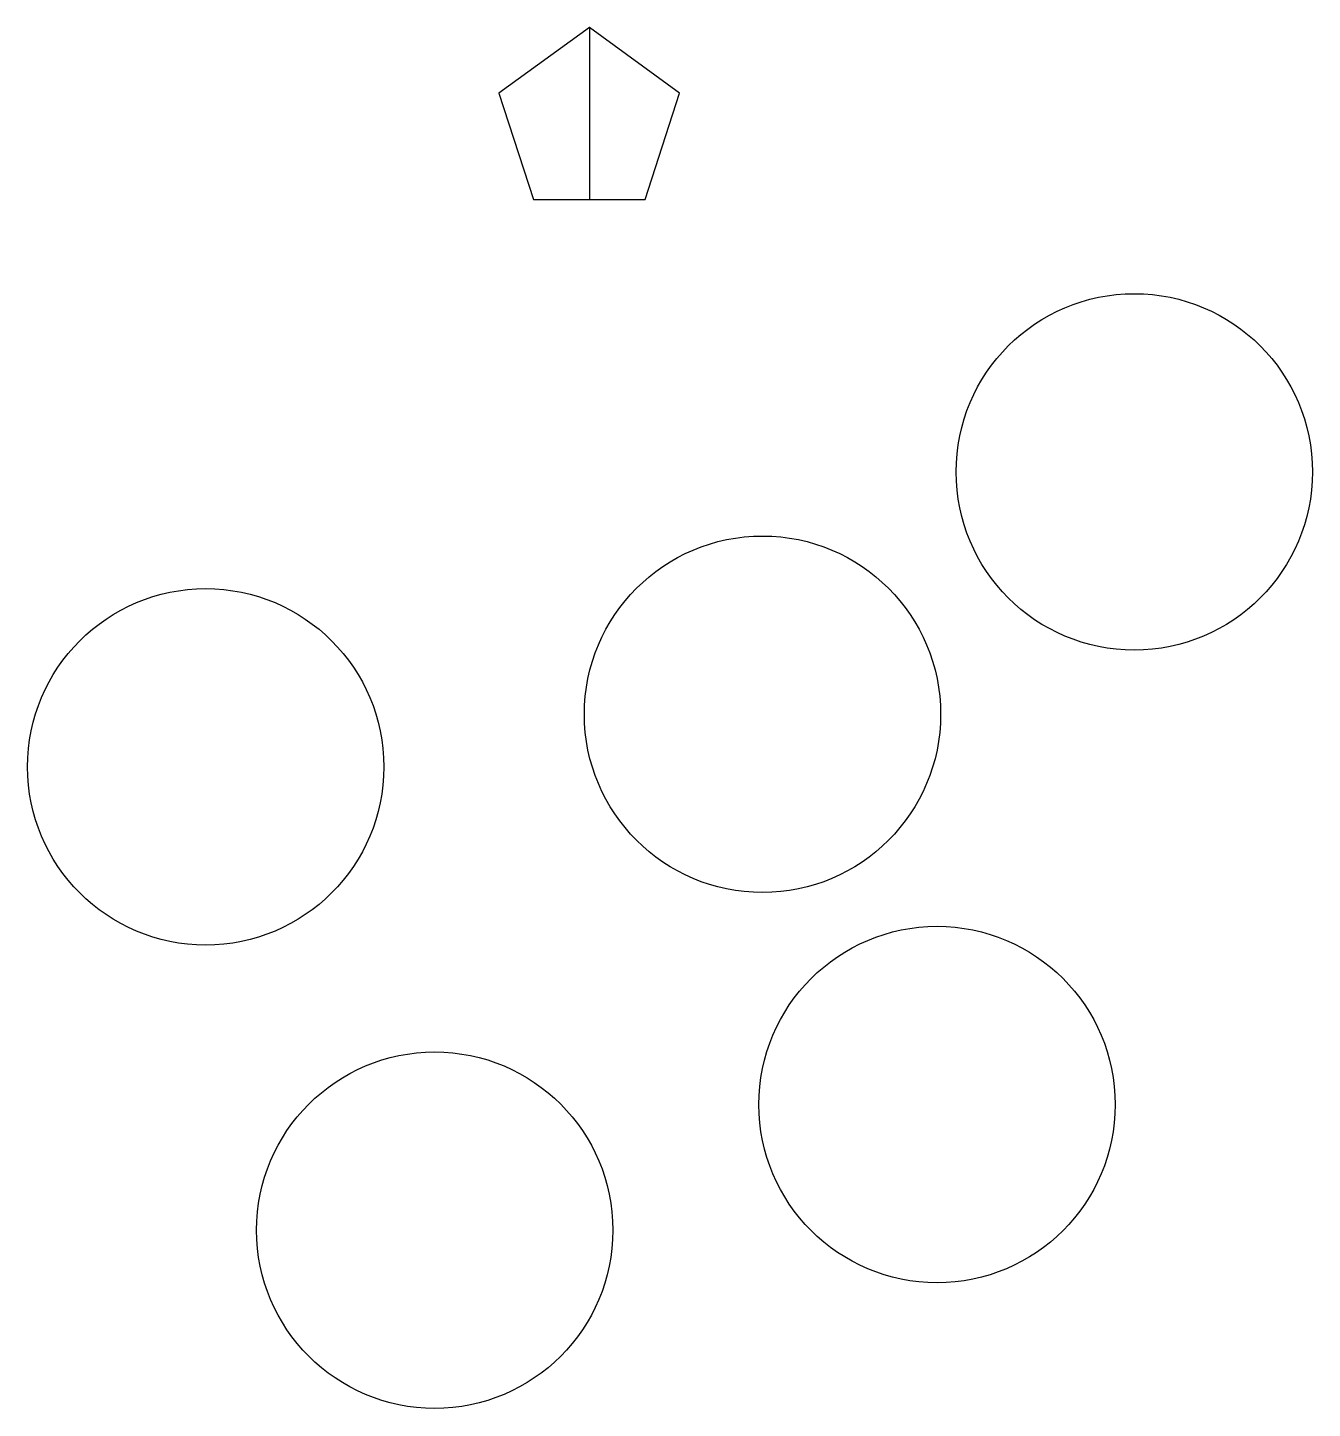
# Model space of a CAD drawing. Header units: millimetres. Extents: x 1606 to 3278, y 1090 to 2885.
import ezdxf

# ---------------------------------------------------------------- set-up
doc = ezdxf.new("R2010")
doc.units = ezdxf.units.MM

msp = doc.modelspace()

# ---------------------------------------------------------------- linework, layer by layer
msp.add_line((2337.1, 2885.4), (2337.1, 2661.8))
msp.add_lwpolyline([(2337.1, 2885.4), (2219.5, 2800), (2264.4, 2661.8), (2409.7, 2661.8), (2454.6, 2800)], close=True)
for centre in [(3046.1, 2307.6), (2562.4, 1992.4), (1837.9, 1924), (2789.5, 1484.8), (2135.9, 1321.4)]:
    msp.add_circle(centre, 231.8)
for p in [(2337.1, 2885.4), (2337.1, 2661.8)]:
    msp.add_point(p)

doc.saveas('drawing.dxf')
